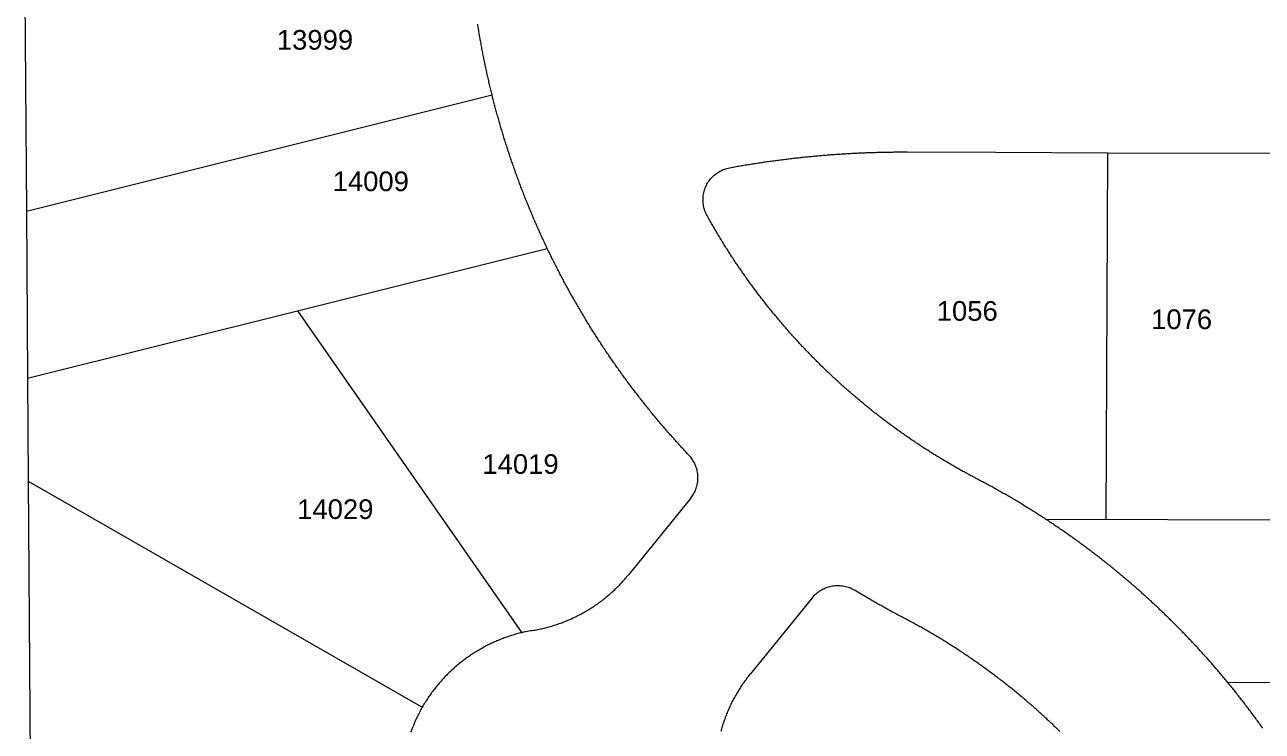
# Model space of a CAD drawing. Header units: feet. Extents: x 865220 to 2866543, y -2240498 to 973965.
# Drawn here: x 2862345.8 to 2862818.3, y 966413 to 966682.6 of the extents above; entities that cross this region are included whole.
import ezdxf
from ezdxf.enums import TextEntityAlignment as Align

# ---------------------------------------------------------------- set-up
doc = ezdxf.new("R2010")
doc.units = ezdxf.units.FT
doc.header["$LTSCALE"] = 0.015
doc.header["$MEASUREMENT"] = 0
doc.layers.add('Dakota County Addresses', color=7, linetype='Continuous')
doc.layers.add('Dakota County Parcels', color=7, linetype='Continuous')
doc.styles.add('Dimensions 100', font='arial.ttf')

# ---------------------------------------------------------------- blocks, each defined once
blk = doc.blocks.new('ACMAP_ANN_TEMPLATE_Dakota County Addresses')
at = {"layer": 'Dakota County Addresses', "style": 'Dimensions 100'}
blk.add_attdef('DakotaCountyAddress', text='', height=50, dxfattribs=at).set_placement((0, 0), align=Align.CENTER)

msp = doc.modelspace()

# ---------------------------------------------------------------- linework, layer by layer
at = {"layer": 'Dakota County Parcels', "lineweight": 5, "ltscale": 100}
for p, q in [((2862345.82, 966702.11), (2862346.44, 966611.47)), ((2862346.44, 966611.47), (2862524.22, 966655.85)), ((2862682.64, 966634.03), (2862716.49, 966633.91)), ((2862716.49, 966633.91), (2862759.26, 966633.74)), ((2862758.73, 966493.76), (2862759.26, 966633.74)), ((2862759.26, 966633.74), (2862821.26, 966633.51)), ((2862346.44, 966611.47), (2862346.88, 966547.69)), ((2862449.94, 966573.41), (2862545.31, 966597.22)), ((2862346.88, 966547.69), (2862449.94, 966573.41)), ((2862449.94, 966573.41), (2862535.57, 966450.6)), ((2862346.88, 966547.69), (2862347.15, 966508.38)), ((2862347.15, 966508.38), (2862497.56, 966422.13)), ((2862347.15, 966508.38), (2862348.2, 966355.88)), ((2862600.04, 966501.86), (2862576.39, 966472.77)), ((2863006.7, 966492.82), (2862735.66, 966493.85)), ((2862646.59, 966464.01), (2862622.94, 966434.92)), ((2863021.67, 966430.77), (2862805.11, 966431.59))]:
    msp.add_line(p, q, dxfattribs=at)
for points in [[(2862524.22, 966655.85), (2862524.1, 966656.33), (2862523.98, 966656.82), (2862523.86, 966657.3), (2862523.75, 966657.79), (2862523.63, 966658.27), (2862523.51, 966658.76), (2862523.4, 966659.25), (2862523.28, 966659.73), (2862523.17, 966660.22), (2862523.05, 966660.71), (2862522.94, 966661.19), (2862522.83, 966661.68), (2862522.72, 966662.17), (2862522.61, 966662.66), (2862522.5, 966663.14), (2862522.39, 966663.63), (2862522.28, 966664.12), (2862522.17, 966664.61), (2862522.06, 966665.1), (2862521.96, 966665.59), (2862521.85, 966666.07), (2862521.75, 966666.56), (2862521.65, 966667.05), (2862521.54, 966667.54), (2862521.44, 966668.03), (2862521.34, 966668.52), (2862521.24, 966669.01), (2862521.14, 966669.5), (2862521.04, 966669.99), (2862520.94, 966670.48), (2862520.85, 966670.97), (2862520.75, 966671.46), (2862520.66, 966671.95), (2862520.56, 966672.44), (2862520.47, 966672.93), (2862520.37, 966673.43), (2862520.28, 966673.92), (2862520.19, 966674.41), (2862520.1, 966674.9), (2862520.01, 966675.39), (2862519.92, 966675.88), (2862519.83, 966676.38), (2862519.74, 966676.87), (2862519.66, 966677.36), (2862519.57, 966677.85), (2862519.49, 966678.35), (2862519.4, 966678.84), (2862519.32, 966679.33), (2862519.24, 966679.82), (2862519.15, 966680.32), (2862519.07, 966680.81), (2862518.99, 966681.3), (2862518.91, 966681.8), (2862518.83, 966682.29), (2862518.76, 966682.79)], [(2862545.31, 966597.22), (2862545.1, 966597.67), (2862544.88, 966598.12), (2862544.67, 966598.58), (2862544.45, 966599.03), (2862544.24, 966599.48), (2862544.03, 966599.93), (2862543.82, 966600.39), (2862543.61, 966600.84), (2862543.4, 966601.29), (2862543.19, 966601.75), (2862542.98, 966602.2), (2862542.78, 966602.66), (2862542.57, 966603.11), (2862542.36, 966603.57), (2862542.16, 966604.02), (2862541.95, 966604.48), (2862541.75, 966604.94), (2862541.55, 966605.39), (2862541.35, 966605.85), (2862541.15, 966606.31), (2862540.94, 966606.77), (2862540.74, 966607.23), (2862540.55, 966607.68), (2862540.35, 966608.14), (2862540.15, 966608.6), (2862539.95, 966609.06), (2862539.76, 966609.52), (2862539.56, 966609.98), (2862539.37, 966610.44), (2862539.17, 966610.9), (2862538.98, 966611.36), (2862538.79, 966611.83), (2862538.6, 966612.29), (2862538.4, 966612.75), (2862538.21, 966613.21), (2862538.02, 966613.67), (2862537.84, 966614.14), (2862537.65, 966614.6), (2862537.46, 966615.06), (2862537.27, 966615.53), (2862537.09, 966615.99), (2862536.9, 966616.46), (2862536.72, 966616.92), (2862536.54, 966617.39), (2862536.35, 966617.85), (2862536.17, 966618.32), (2862535.99, 966618.78), (2862535.81, 966619.25), (2862535.63, 966619.72), (2862535.45, 966620.18), (2862535.27, 966620.65), (2862535.09, 966621.12), (2862534.92, 966621.59), (2862534.74, 966622.05), (2862534.57, 966622.52), (2862534.39, 966622.99), (2862534.22, 966623.46), (2862534.05, 966623.93), (2862533.87, 966624.4), (2862533.7, 966624.87), (2862533.53, 966625.34), (2862533.36, 966625.81), (2862533.19, 966626.28), (2862533.02, 966626.75), (2862532.86, 966627.22), (2862532.69, 966627.69), (2862532.52, 966628.16), (2862532.36, 966628.63), (2862532.19, 966629.11), (2862532.03, 966629.58), (2862531.87, 966630.05), (2862531.7, 966630.52), (2862531.54, 966631), (2862531.38, 966631.47), (2862531.22, 966631.94), (2862531.06, 966632.42), (2862530.9, 966632.89), (2862530.75, 966633.37), (2862530.59, 966633.84), (2862530.43, 966634.32), (2862530.28, 966634.79), (2862530.12, 966635.27), (2862529.97, 966635.74), (2862529.82, 966636.22), (2862529.66, 966636.69), (2862529.51, 966637.17), (2862529.36, 966637.65), (2862529.21, 966638.12), (2862529.06, 966638.6), (2862528.91, 966639.08), (2862528.77, 966639.56), (2862528.62, 966640.03), (2862528.47, 966640.51), (2862528.33, 966640.99), (2862528.18, 966641.47), (2862528.04, 966641.95), (2862527.9, 966642.43), (2862527.75, 966642.91), (2862527.61, 966643.39), (2862527.47, 966643.87), (2862527.33, 966644.35), (2862527.19, 966644.83), (2862527.05, 966645.31), (2862526.92, 966645.79), (2862526.78, 966646.27), (2862526.64, 966646.75), (2862526.51, 966647.23), (2862526.37, 966647.71), (2862526.24, 966648.19), (2862526.11, 966648.67), (2862525.97, 966649.16), (2862525.84, 966649.64), (2862525.71, 966650.12), (2862525.58, 966650.6), (2862525.45, 966651.09), (2862525.32, 966651.57), (2862525.2, 966652.05), (2862525.07, 966652.54), (2862524.94, 966653.02), (2862524.82, 966653.51), (2862524.69, 966653.99), (2862524.57, 966654.47), (2862524.45, 966654.96), (2862524.22, 966655.85)], [(2862614.98, 966628.03), (2862615.47, 966628.12), (2862615.96, 966628.2), (2862616.45, 966628.29), (2862616.95, 966628.38), (2862617.44, 966628.47), (2862617.93, 966628.55), (2862618.42, 966628.64), (2862618.92, 966628.72), (2862619.41, 966628.81), (2862619.9, 966628.89), (2862620.39, 966628.98), (2862620.89, 966629.06), (2862621.38, 966629.14), (2862621.87, 966629.22), (2862622.37, 966629.3), (2862622.86, 966629.38), (2862623.35, 966629.46), (2862623.85, 966629.54), (2862624.34, 966629.61), (2862624.84, 966629.69), (2862625.33, 966629.77), (2862625.82, 966629.84), (2862626.32, 966629.92), (2862626.81, 966629.99), (2862627.31, 966630.07), (2862627.8, 966630.14), (2862628.3, 966630.21), (2862628.79, 966630.28), (2862629.29, 966630.35), (2862629.78, 966630.42), (2862630.28, 966630.49), (2862630.77, 966630.56), (2862631.27, 966630.63), (2862631.76, 966630.7), (2862632.26, 966630.76), (2862632.75, 966630.83), (2862633.25, 966630.9), (2862633.75, 966630.96), (2862634.24, 966631.03), (2862634.74, 966631.09), (2862635.23, 966631.15), (2862635.73, 966631.21), (2862636.22, 966631.28), (2862636.72, 966631.34), (2862637.22, 966631.4), (2862637.71, 966631.46), (2862638.21, 966631.51), (2862638.71, 966631.57), (2862639.2, 966631.63), (2862639.7, 966631.69), (2862640.2, 966631.74), (2862640.69, 966631.8), (2862641.19, 966631.85), (2862641.69, 966631.91), (2862642.19, 966631.96), (2862642.68, 966632.01), (2862643.18, 966632.07), (2862643.68, 966632.12), (2862644.17, 966632.17), (2862644.67, 966632.22), (2862645.17, 966632.27), (2862645.67, 966632.32), (2862646.16, 966632.36), (2862646.66, 966632.41), (2862647.16, 966632.46), (2862647.66, 966632.5), (2862648.16, 966632.55), (2862648.65, 966632.59), (2862649.15, 966632.64), (2862649.65, 966632.68), (2862650.15, 966632.72), (2862650.65, 966632.76), (2862651.14, 966632.81), (2862651.64, 966632.85), (2862652.14, 966632.89), (2862652.64, 966632.93), (2862653.14, 966632.96), (2862653.64, 966633), (2862654.13, 966633.04), (2862654.63, 966633.08), (2862655.13, 966633.11), (2862655.63, 966633.15), (2862656.13, 966633.18), (2862656.63, 966633.21), (2862657.13, 966633.25), (2862657.63, 966633.28), (2862658.12, 966633.31), (2862658.62, 966633.34), (2862659.12, 966633.37), (2862659.62, 966633.4), (2862660.12, 966633.43), (2862660.62, 966633.46), (2862661.12, 966633.49), (2862661.62, 966633.51), (2862662.12, 966633.54), (2862662.62, 966633.57), (2862663.12, 966633.59), (2862663.62, 966633.62), (2862664.12, 966633.64), (2862664.61, 966633.66), (2862665.11, 966633.68), (2862665.61, 966633.71), (2862666.11, 966633.73), (2862666.61, 966633.75), (2862667.11, 966633.77), (2862667.61, 966633.79), (2862668.11, 966633.8), (2862668.61, 966633.82), (2862669.11, 966633.84), (2862669.61, 966633.85), (2862670.11, 966633.87), (2862670.61, 966633.88), (2862671.11, 966633.9), (2862671.61, 966633.91), (2862672.11, 966633.92), (2862672.61, 966633.94), (2862673.11, 966633.95), (2862673.61, 966633.96), (2862674.11, 966633.97), (2862674.61, 966633.98), (2862675.11, 966633.99), (2862675.61, 966633.99), (2862676.11, 966634), (2862676.61, 966634.01), (2862677.11, 966634.01), (2862677.61, 966634.02), (2862678.11, 966634.02), (2862678.61, 966634.03), (2862679.11, 966634.03), (2862679.61, 966634.03), (2862680.11, 966634.04), (2862680.61, 966634.04), (2862681.11, 966634.04), (2862681.61, 966634.04), (2862682.11, 966634.04), (2862682.64, 966634.03)], [(2862606.33, 966609.73), (2862606.09, 966610.18), (2862605.88, 966610.63), (2862605.68, 966611.09), (2862605.5, 966611.55), (2862605.34, 966612.03), (2862605.2, 966612.51), (2862605.08, 966612.99), (2862604.98, 966613.48), (2862604.9, 966613.97), (2862604.84, 966614.47), (2862604.79, 966614.97), (2862604.77, 966615.47), (2862604.77, 966615.97), (2862604.79, 966616.47), (2862604.82, 966616.97), (2862604.88, 966617.46), (2862604.96, 966617.96), (2862605.06, 966618.45), (2862605.17, 966618.93), (2862605.31, 966619.41), (2862605.47, 966619.89), (2862605.64, 966620.36), (2862605.83, 966620.82), (2862606.05, 966621.27), (2862606.28, 966621.71), (2862606.52, 966622.15), (2862606.79, 966622.57), (2862607.07, 966622.99), (2862607.37, 966623.39), (2862607.68, 966623.78), (2862608.01, 966624.15), (2862608.35, 966624.52), (2862608.71, 966624.87), (2862609.08, 966625.2), (2862609.47, 966625.52), (2862609.86, 966625.82), (2862610.27, 966626.11), (2862610.69, 966626.38), (2862611.12, 966626.63), (2862611.56, 966626.87), (2862612.01, 966627.09), (2862612.47, 966627.29), (2862612.94, 966627.47), (2862613.41, 966627.63), (2862613.89, 966627.78), (2862614.37, 966627.9), (2862614.98, 966628.03)], [(2862709.28, 966509.32), (2862708.84, 966509.55), (2862708.39, 966509.79), (2862707.95, 966510.02), (2862707.51, 966510.26), (2862707.07, 966510.49), (2862706.63, 966510.73), (2862706.19, 966510.96), (2862705.75, 966511.2), (2862705.31, 966511.44), (2862704.87, 966511.68), (2862704.43, 966511.92), (2862703.99, 966512.16), (2862703.56, 966512.41), (2862703.12, 966512.65), (2862702.68, 966512.89), (2862702.25, 966513.14), (2862701.81, 966513.38), (2862701.38, 966513.63), (2862700.94, 966513.88), (2862700.51, 966514.13), (2862700.08, 966514.38), (2862699.64, 966514.63), (2862699.21, 966514.88), (2862698.78, 966515.13), (2862698.35, 966515.38), (2862697.92, 966515.64), (2862697.49, 966515.89), (2862697.06, 966516.15), (2862696.63, 966516.4), (2862696.2, 966516.66), (2862695.77, 966516.92), (2862695.34, 966517.18), (2862694.92, 966517.43), (2862694.49, 966517.7), (2862694.06, 966517.96), (2862693.64, 966518.22), (2862693.21, 966518.48), (2862692.79, 966518.75), (2862692.36, 966519.01), (2862691.94, 966519.28), (2862691.52, 966519.54), (2862691.09, 966519.81), (2862690.67, 966520.08), (2862690.25, 966520.35), (2862689.83, 966520.62), (2862689.41, 966520.89), (2862688.99, 966521.16), (2862688.57, 966521.43), (2862688.15, 966521.7), (2862687.73, 966521.98), (2862687.32, 966522.25), (2862686.9, 966522.53), (2862686.48, 966522.81), (2862686.07, 966523.08), (2862685.65, 966523.36), (2862685.24, 966523.64), (2862684.82, 966523.92), (2862684.41, 966524.2), (2862684, 966524.48), (2862683.58, 966524.77), (2862683.17, 966525.05), (2862682.76, 966525.33), (2862682.35, 966525.62), (2862681.94, 966525.9), (2862681.53, 966526.19), (2862681.12, 966526.48), (2862680.71, 966526.76), (2862680.3, 966527.05), (2862679.9, 966527.34), (2862679.49, 966527.63), (2862679.08, 966527.93), (2862678.68, 966528.22), (2862678.27, 966528.51), (2862677.87, 966528.8), (2862677.46, 966529.1), (2862677.06, 966529.39), (2862676.66, 966529.69), (2862676.25, 966529.99), (2862675.85, 966530.29), (2862675.45, 966530.58), (2862675.05, 966530.88), (2862674.65, 966531.18), (2862674.25, 966531.48), (2862673.85, 966531.79), (2862673.46, 966532.09), (2862673.06, 966532.39), (2862672.66, 966532.7), (2862672.27, 966533), (2862671.87, 966533.31), (2862671.48, 966533.61), (2862671.08, 966533.92), (2862670.69, 966534.23), (2862670.29, 966534.54), (2862669.9, 966534.85), (2862669.51, 966535.16), (2862669.12, 966535.47), (2862668.73, 966535.78), (2862668.34, 966536.09), (2862667.95, 966536.41), (2862667.56, 966536.72), (2862667.17, 966537.04), (2862666.78, 966537.35), (2862666.4, 966537.67), (2862666.01, 966537.99), (2862665.63, 966538.31), (2862665.24, 966538.63), (2862664.86, 966538.95), (2862664.47, 966539.27), (2862664.09, 966539.59), (2862663.71, 966539.91), (2862663.33, 966540.23), (2862662.95, 966540.56), (2862662.57, 966540.88), (2862662.19, 966541.21), (2862661.81, 966541.53), (2862661.43, 966541.86), (2862661.05, 966542.19), (2862660.67, 966542.51), (2862660.3, 966542.84), (2862659.92, 966543.17), (2862659.55, 966543.5), (2862659.17, 966543.83), (2862658.8, 966544.17), (2862658.42, 966544.5), (2862658.05, 966544.83), (2862657.68, 966545.17), (2862657.31, 966545.5), (2862656.94, 966545.84), (2862656.57, 966546.17), (2862656.2, 966546.51), (2862655.83, 966546.85), (2862655.46, 966547.19), (2862655.1, 966547.53), (2862654.73, 966547.87), (2862654.36, 966548.21), (2862654, 966548.55), (2862653.63, 966548.89), (2862653.27, 966549.23), (2862652.91, 966549.58), (2862652.54, 966549.92), (2862652.18, 966550.27), (2862651.82, 966550.61), (2862651.46, 966550.96), (2862651.1, 966551.31), (2862650.74, 966551.66), (2862650.39, 966552), (2862650.03, 966552.35), (2862649.67, 966552.7), (2862649.32, 966553.06), (2862648.96, 966553.41), (2862648.61, 966553.76), (2862648.25, 966554.11), (2862647.9, 966554.47), (2862647.55, 966554.82), (2862647.19, 966555.18), (2862646.84, 966555.53), (2862646.49, 966555.89), (2862646.14, 966556.25), (2862645.79, 966556.6), (2862645.44, 966556.96), (2862645.1, 966557.32), (2862644.75, 966557.68), (2862644.4, 966558.04), (2862644.06, 966558.4), (2862643.71, 966558.77), (2862643.37, 966559.13), (2862643.03, 966559.49), (2862642.68, 966559.86), (2862642.34, 966560.22), (2862642, 966560.59), (2862641.66, 966560.95), (2862641.32, 966561.32), (2862640.98, 966561.69), (2862640.65, 966562.06), (2862640.31, 966562.43), (2862639.97, 966562.8), (2862639.64, 966563.17), (2862639.3, 966563.54), (2862638.97, 966563.91), (2862638.63, 966564.28), (2862638.3, 966564.65), (2862637.97, 966565.03), (2862637.64, 966565.4), (2862637.31, 966565.78), (2862636.98, 966566.15), (2862636.65, 966566.53), (2862636.32, 966566.91), (2862635.99, 966567.28), (2862635.66, 966567.66), (2862635.34, 966568.04), (2862635.01, 966568.42), (2862634.69, 966568.8), (2862634.36, 966569.18), (2862634.04, 966569.56), (2862633.72, 966569.94), (2862633.4, 966570.33), (2862633.08, 966570.71), (2862632.76, 966571.09), (2862632.44, 966571.48), (2862632.12, 966571.86), (2862631.8, 966572.25), (2862631.48, 966572.64), (2862631.17, 966573.02), (2862630.85, 966573.41), (2862630.54, 966573.8), (2862630.22, 966574.19), (2862629.91, 966574.58), (2862629.6, 966574.97), (2862629.29, 966575.36), (2862628.98, 966575.75), (2862628.67, 966576.15), (2862628.36, 966576.54), (2862628.05, 966576.93), (2862627.74, 966577.33), (2862627.43, 966577.72), (2862627.13, 966578.12), (2862626.82, 966578.51), (2862626.52, 966578.91), (2862626.21, 966579.31), (2862625.91, 966579.7), (2862625.61, 966580.1), (2862625.31, 966580.5), (2862625.01, 966580.9), (2862624.71, 966581.3), (2862624.41, 966581.7), (2862624.11, 966582.1), (2862623.81, 966582.51), (2862623.52, 966582.91), (2862623.22, 966583.31), (2862622.93, 966583.71), (2862622.63, 966584.12), (2862622.34, 966584.52), (2862622.05, 966584.93), (2862621.76, 966585.34), (2862621.47, 966585.74), (2862621.18, 966586.15), (2862620.89, 966586.56), (2862620.6, 966586.97), (2862620.31, 966587.38), (2862620.02, 966587.78), (2862619.74, 966588.19), (2862619.45, 966588.61), (2862619.17, 966589.02), (2862618.89, 966589.43), (2862618.6, 966589.84), (2862618.32, 966590.25), (2862618.04, 966590.67), (2862617.76, 966591.08), (2862617.48, 966591.5), (2862617.2, 966591.91), (2862616.92, 966592.33), (2862616.65, 966592.74), (2862616.37, 966593.16), (2862616.1, 966593.58), (2862615.82, 966594), (2862615.55, 966594.41), (2862615.28, 966594.83), (2862615.01, 966595.25), (2862614.73, 966595.67), (2862614.46, 966596.09), (2862614.19, 966596.52), (2862613.93, 966596.94), (2862613.66, 966597.36), (2862613.39, 966597.78), (2862613.13, 966598.21), (2862612.86, 966598.63), (2862612.6, 966599.05), (2862612.33, 966599.48), (2862612.07, 966599.91), (2862611.81, 966600.33), (2862611.55, 966600.76), (2862611.29, 966601.18), (2862611.03, 966601.61), (2862610.77, 966602.04), (2862610.51, 966602.47), (2862610.26, 966602.9), (2862610, 966603.33), (2862609.75, 966603.76), (2862609.49, 966604.19), (2862609.24, 966604.62), (2862608.99, 966605.05), (2862608.74, 966605.48), (2862608.49, 966605.92), (2862608.24, 966606.35), (2862607.99, 966606.78), (2862607.74, 966607.22), (2862607.49, 966607.65), (2862607.25, 966608.09), (2862607, 966608.52), (2862606.76, 966608.96), (2862606.33, 966609.73)], [(2862599.44, 966518.27), (2862599.1, 966518.63), (2862598.76, 966519), (2862598.42, 966519.36), (2862598.07, 966519.73), (2862597.73, 966520.09), (2862597.39, 966520.46), (2862597.06, 966520.83), (2862596.72, 966521.19), (2862596.38, 966521.56), (2862596.04, 966521.93), (2862595.7, 966522.3), (2862595.37, 966522.67), (2862595.03, 966523.04), (2862594.7, 966523.41), (2862594.36, 966523.79), (2862594.03, 966524.16), (2862593.7, 966524.53), (2862593.36, 966524.9), (2862593.03, 966525.28), (2862592.7, 966525.65), (2862592.37, 966526.03), (2862592.04, 966526.4), (2862591.71, 966526.78), (2862591.38, 966527.15), (2862591.05, 966527.53), (2862590.73, 966527.91), (2862590.4, 966528.29), (2862590.07, 966528.67), (2862589.75, 966529.04), (2862589.42, 966529.42), (2862589.1, 966529.8), (2862588.77, 966530.19), (2862588.45, 966530.57), (2862588.13, 966530.95), (2862587.8, 966531.33), (2862587.48, 966531.71), (2862587.16, 966532.1), (2862586.84, 966532.48), (2862586.52, 966532.86), (2862586.2, 966533.25), (2862585.88, 966533.63), (2862585.56, 966534.02), (2862585.25, 966534.41), (2862584.93, 966534.79), (2862584.61, 966535.18), (2862584.3, 966535.57), (2862583.98, 966535.96), (2862583.67, 966536.35), (2862583.36, 966536.74), (2862583.04, 966537.13), (2862582.73, 966537.52), (2862582.42, 966537.91), (2862582.11, 966538.3), (2862581.8, 966538.69), (2862581.49, 966539.08), (2862581.18, 966539.48), (2862580.87, 966539.87), (2862580.56, 966540.26), (2862580.26, 966540.66), (2862579.95, 966541.05), (2862579.64, 966541.45), (2862579.34, 966541.84), (2862579.03, 966542.24), (2862578.73, 966542.64), (2862578.43, 966543.03), (2862578.12, 966543.43), (2862577.82, 966543.83), (2862577.52, 966544.23), (2862577.22, 966544.63), (2862576.92, 966545.03), (2862576.62, 966545.43), (2862576.32, 966545.83), (2862576.02, 966546.23), (2862575.73, 966546.63), (2862575.43, 966547.04), (2862575.13, 966547.44), (2862574.84, 966547.84), (2862574.54, 966548.25), (2862574.25, 966548.65), (2862573.95, 966549.05), (2862573.66, 966549.46), (2862573.37, 966549.86), (2862573.08, 966550.27), (2862572.79, 966550.68), (2862572.5, 966551.08), (2862572.21, 966551.49), (2862571.92, 966551.9), (2862571.63, 966552.31), (2862571.34, 966552.72), (2862571.05, 966553.13), (2862570.77, 966553.54), (2862570.48, 966553.95), (2862570.2, 966554.36), (2862569.91, 966554.77), (2862569.63, 966555.18), (2862569.34, 966555.59), (2862569.06, 966556), (2862568.78, 966556.42), (2862568.5, 966556.83), (2862568.22, 966557.24), (2862567.94, 966557.66), (2862567.66, 966558.07), (2862567.38, 966558.49), (2862567.1, 966558.9), (2862566.83, 966559.32), (2862566.55, 966559.74), (2862566.27, 966560.15), (2862566, 966560.57), (2862565.73, 966560.99), (2862565.45, 966561.41), (2862565.18, 966561.83), (2862564.91, 966562.25), (2862564.63, 966562.67), (2862564.36, 966563.09), (2862564.09, 966563.51), (2862563.82, 966563.93), (2862563.55, 966564.35), (2862563.29, 966564.77), (2862563.02, 966565.19), (2862562.75, 966565.62), (2862562.49, 966566.04), (2862562.22, 966566.46), (2862561.95, 966566.89), (2862561.69, 966567.31), (2862561.43, 966567.74), (2862561.16, 966568.16), (2862560.9, 966568.59), (2862560.64, 966569.01), (2862560.38, 966569.44), (2862560.12, 966569.87), (2862559.86, 966570.29), (2862559.6, 966570.72), (2862559.34, 966571.15), (2862559.09, 966571.58), (2862558.83, 966572.01), (2862558.57, 966572.44), (2862558.32, 966572.87), (2862558.06, 966573.3), (2862557.81, 966573.73), (2862557.56, 966574.16), (2862557.3, 966574.59), (2862557.05, 966575.02), (2862556.8, 966575.45), (2862556.55, 966575.89), (2862556.3, 966576.32), (2862556.05, 966576.75), (2862555.8, 966577.19), (2862555.56, 966577.62), (2862555.31, 966578.06), (2862555.06, 966578.49), (2862554.82, 966578.93), (2862554.57, 966579.36), (2862554.33, 966579.8), (2862554.09, 966580.24), (2862553.84, 966580.67), (2862553.6, 966581.11), (2862553.36, 966581.55), (2862553.12, 966581.99), (2862552.88, 966582.43), (2862552.64, 966582.86), (2862552.4, 966583.3), (2862552.16, 966583.74), (2862551.93, 966584.18), (2862551.69, 966584.62), (2862551.45, 966585.07), (2862551.22, 966585.51), (2862550.99, 966585.95), (2862550.75, 966586.39), (2862550.52, 966586.83), (2862550.29, 966587.28), (2862550.06, 966587.72), (2862549.83, 966588.16), (2862549.6, 966588.61), (2862549.37, 966589.05), (2862549.14, 966589.5), (2862548.91, 966589.94), (2862548.68, 966590.39), (2862548.46, 966590.83), (2862548.23, 966591.28), (2862548.01, 966591.72), (2862547.78, 966592.17), (2862547.56, 966592.62), (2862547.34, 966593.07), (2862547.11, 966593.51), (2862546.89, 966593.96), (2862546.67, 966594.41), (2862546.45, 966594.86), (2862546.23, 966595.31), (2862546.01, 966595.76), (2862545.8, 966596.21), (2862545.58, 966596.66), (2862545.31, 966597.22)], [(2862600.04, 966501.86), (2862600.35, 966502.25), (2862600.64, 966502.66), (2862600.91, 966503.07), (2862601.17, 966503.5), (2862601.41, 966503.94), (2862601.64, 966504.39), (2862601.84, 966504.84), (2862602.03, 966505.31), (2862602.2, 966505.78), (2862602.34, 966506.26), (2862602.47, 966506.74), (2862602.58, 966507.23), (2862602.67, 966507.72), (2862602.74, 966508.21), (2862602.79, 966508.71), (2862602.82, 966509.21), (2862602.84, 966509.71), (2862602.83, 966510.21), (2862602.8, 966510.71), (2862602.75, 966511.21), (2862602.68, 966511.7), (2862602.59, 966512.19), (2862602.48, 966512.68), (2862602.35, 966513.16), (2862602.2, 966513.64), (2862602.04, 966514.11), (2862601.85, 966514.58), (2862601.65, 966515.03), (2862601.42, 966515.48), (2862601.18, 966515.92), (2862600.93, 966516.35), (2862600.65, 966516.77), (2862600.36, 966517.17), (2862600.05, 966517.57), (2862599.44, 966518.27)], [(2862735.66, 966493.85), (2862735.24, 966494.12), (2862734.82, 966494.39), (2862734.4, 966494.67), (2862733.98, 966494.94), (2862733.56, 966495.21), (2862733.14, 966495.48), (2862732.72, 966495.75), (2862732.3, 966496.02), (2862731.88, 966496.29), (2862731.45, 966496.55), (2862731.03, 966496.82), (2862730.61, 966497.09), (2862730.18, 966497.35), (2862729.76, 966497.62), (2862729.34, 966497.88), (2862728.91, 966498.14), (2862728.49, 966498.41), (2862728.06, 966498.67), (2862727.63, 966498.93), (2862727.21, 966499.19), (2862726.78, 966499.45), (2862726.35, 966499.71), (2862725.92, 966499.97), (2862725.5, 966500.23), (2862725.07, 966500.48), (2862724.64, 966500.74), (2862724.21, 966501), (2862723.78, 966501.25), (2862723.35, 966501.51), (2862722.92, 966501.76), (2862722.49, 966502.01), (2862722.06, 966502.26), (2862721.62, 966502.52), (2862721.19, 966502.77), (2862720.76, 966503.02), (2862720.32, 966503.27), (2862719.89, 966503.52), (2862719.46, 966503.76), (2862719.02, 966504.01), (2862718.59, 966504.26), (2862718.15, 966504.5), (2862717.72, 966504.75), (2862717.28, 966504.99), (2862716.84, 966505.24), (2862716.41, 966505.48), (2862715.97, 966505.72), (2862715.53, 966505.97), (2862715.1, 966506.21), (2862714.66, 966506.45), (2862714.22, 966506.69), (2862713.78, 966506.93), (2862713.34, 966507.16), (2862712.9, 966507.4), (2862712.46, 966507.64), (2862712.02, 966507.87), (2862711.58, 966508.11), (2862711.14, 966508.34), (2862710.69, 966508.58), (2862710.25, 966508.81), (2862709.81, 966509.04), (2862709.28, 966509.32)], [(2862805.11, 966431.59), (2862804.79, 966431.98), (2862804.47, 966432.36), (2862804.15, 966432.75), (2862803.83, 966433.13), (2862803.51, 966433.51), (2862803.19, 966433.9), (2862802.87, 966434.28), (2862802.54, 966434.66), (2862802.22, 966435.04), (2862801.9, 966435.42), (2862801.57, 966435.8), (2862801.25, 966436.18), (2862800.92, 966436.56), (2862800.6, 966436.94), (2862800.27, 966437.32), (2862799.94, 966437.7), (2862799.61, 966438.08), (2862799.28, 966438.45), (2862798.96, 966438.83), (2862798.63, 966439.21), (2862798.3, 966439.58), (2862797.96, 966439.95), (2862797.63, 966440.33), (2862797.3, 966440.7), (2862796.97, 966441.08), (2862796.63, 966441.45), (2862796.3, 966441.82), (2862795.97, 966442.19), (2862795.63, 966442.56), (2862795.29, 966442.93), (2862794.96, 966443.3), (2862794.62, 966443.67), (2862794.28, 966444.04), (2862793.95, 966444.41), (2862793.61, 966444.78), (2862793.27, 966445.14), (2862792.93, 966445.51), (2862792.59, 966445.88), (2862792.25, 966446.24), (2862791.9, 966446.61), (2862791.56, 966446.97), (2862791.22, 966447.34), (2862790.88, 966447.7), (2862790.53, 966448.06), (2862790.19, 966448.42), (2862789.84, 966448.78), (2862789.5, 966449.15), (2862789.15, 966449.51), (2862788.8, 966449.87), (2862788.45, 966450.23), (2862788.11, 966450.58), (2862787.76, 966450.94), (2862787.41, 966451.3), (2862787.06, 966451.66), (2862786.71, 966452.01), (2862786.36, 966452.37), (2862786.01, 966452.73), (2862785.65, 966453.08), (2862785.3, 966453.43), (2862784.95, 966453.79), (2862784.59, 966454.14), (2862784.24, 966454.49), (2862783.88, 966454.85), (2862783.53, 966455.2), (2862783.17, 966455.55), (2862782.82, 966455.9), (2862782.46, 966456.25), (2862782.1, 966456.6), (2862781.74, 966456.95), (2862781.38, 966457.29), (2862781.02, 966457.64), (2862780.66, 966457.99), (2862780.3, 966458.33), (2862779.94, 966458.68), (2862779.58, 966459.02), (2862779.22, 966459.37), (2862778.85, 966459.71), (2862778.49, 966460.06), (2862778.13, 966460.4), (2862777.76, 966460.74), (2862777.4, 966461.08), (2862777.03, 966461.42), (2862776.67, 966461.76), (2862776.3, 966462.1), (2862775.93, 966462.44), (2862775.56, 966462.78), (2862775.19, 966463.12), (2862774.83, 966463.46), (2862774.46, 966463.79), (2862774.09, 966464.13), (2862773.72, 966464.47), (2862773.34, 966464.8), (2862772.97, 966465.13), (2862772.6, 966465.47), (2862772.23, 966465.8), (2862771.85, 966466.13), (2862771.48, 966466.47), (2862771.11, 966466.8), (2862770.73, 966467.13), (2862770.36, 966467.46), (2862769.98, 966467.79), (2862769.6, 966468.12), (2862769.23, 966468.45), (2862768.85, 966468.77), (2862768.47, 966469.1), (2862768.09, 966469.43), (2862767.71, 966469.75), (2862767.33, 966470.08), (2862766.95, 966470.4), (2862766.57, 966470.73), (2862766.19, 966471.05), (2862765.81, 966471.37), (2862765.43, 966471.7), (2862765.05, 966472.02), (2862764.66, 966472.34), (2862764.28, 966472.66), (2862763.89, 966472.98), (2862763.51, 966473.3), (2862763.12, 966473.62), (2862762.74, 966473.93), (2862762.35, 966474.25), (2862761.96, 966474.57), (2862761.58, 966474.88), (2862761.19, 966475.2), (2862760.8, 966475.51), (2862760.41, 966475.83), (2862760.02, 966476.14), (2862759.63, 966476.45), (2862759.24, 966476.77), (2862758.85, 966477.08), (2862758.46, 966477.39), (2862758.07, 966477.7), (2862757.68, 966478.01), (2862757.28, 966478.32), (2862756.89, 966478.63), (2862756.5, 966478.94), (2862756.1, 966479.24), (2862755.71, 966479.55), (2862755.31, 966479.86), (2862754.91, 966480.16), (2862754.52, 966480.47), (2862754.12, 966480.77), (2862753.72, 966481.07), (2862753.33, 966481.38), (2862752.93, 966481.68), (2862752.53, 966481.98), (2862752.13, 966482.28), (2862751.73, 966482.58), (2862751.33, 966482.88), (2862750.93, 966483.18), (2862750.53, 966483.48), (2862750.13, 966483.77), (2862749.72, 966484.07), (2862749.32, 966484.37), (2862748.92, 966484.66), (2862748.51, 966484.96), (2862748.11, 966485.25), (2862747.71, 966485.55), (2862747.3, 966485.84), (2862746.89, 966486.13), (2862746.49, 966486.42), (2862746.08, 966486.71), (2862745.68, 966487), (2862745.27, 966487.29), (2862744.86, 966487.58), (2862744.45, 966487.87), (2862744.04, 966488.16), (2862743.63, 966488.45), (2862743.22, 966488.73), (2862742.81, 966489.02), (2862742.4, 966489.3), (2862741.99, 966489.59), (2862741.58, 966489.87), (2862741.17, 966490.16), (2862740.76, 966490.44), (2862740.34, 966490.72), (2862739.93, 966491), (2862739.52, 966491.28), (2862739.1, 966491.56), (2862738.69, 966491.84), (2862738.27, 966492.12), (2862737.86, 966492.4), (2862737.44, 966492.67), (2862737.02, 966492.95), (2862736.61, 966493.23), (2862736.19, 966493.5), (2862735.66, 966493.85)], [(2862539.72, 966451.45), (2862540.21, 966451.53), (2862540.7, 966451.62), (2862541.19, 966451.71), (2862541.68, 966451.81), (2862542.17, 966451.91), (2862542.66, 966452.01), (2862543.15, 966452.12), (2862543.64, 966452.24), (2862544.12, 966452.35), (2862544.61, 966452.47), (2862545.09, 966452.6), (2862545.58, 966452.73), (2862546.06, 966452.86), (2862546.54, 966453), (2862547.02, 966453.14), (2862547.5, 966453.28), (2862547.97, 966453.43), (2862548.45, 966453.59), (2862548.92, 966453.74), (2862549.4, 966453.91), (2862549.87, 966454.07), (2862550.34, 966454.24), (2862550.81, 966454.41), (2862551.28, 966454.59), (2862551.74, 966454.77), (2862552.21, 966454.95), (2862552.67, 966455.14), (2862553.13, 966455.33), (2862553.59, 966455.53), (2862554.05, 966455.73), (2862554.51, 966455.93), (2862554.96, 966456.14), (2862555.42, 966456.35), (2862555.87, 966456.57), (2862556.32, 966456.79), (2862556.76, 966457.01), (2862557.21, 966457.23), (2862557.65, 966457.46), (2862558.1, 966457.7), (2862558.54, 966457.94), (2862558.97, 966458.18), (2862559.41, 966458.42), (2862559.84, 966458.67), (2862560.28, 966458.92), (2862560.71, 966459.18), (2862561.13, 966459.44), (2862561.56, 966459.7), (2862561.98, 966459.96), (2862562.4, 966460.23), (2862562.82, 966460.51), (2862563.24, 966460.78), (2862563.65, 966461.06), (2862564.06, 966461.35), (2862564.47, 966461.63), (2862564.88, 966461.92), (2862565.29, 966462.22), (2862565.69, 966462.51), (2862566.09, 966462.81), (2862566.48, 966463.12), (2862566.88, 966463.43), (2862567.27, 966463.74), (2862567.66, 966464.05), (2862568.05, 966464.37), (2862568.43, 966464.69), (2862568.81, 966465.01), (2862569.19, 966465.34), (2862569.57, 966465.66), (2862569.94, 966466), (2862570.31, 966466.33), (2862570.68, 966466.67), (2862571.04, 966467.01), (2862571.41, 966467.36), (2862571.77, 966467.71), (2862572.12, 966468.06), (2862572.47, 966468.41), (2862572.82, 966468.77), (2862573.17, 966469.13), (2862573.52, 966469.49), (2862573.86, 966469.86), (2862574.2, 966470.22), (2862574.53, 966470.59), (2862574.86, 966470.97), (2862575.19, 966471.34), (2862575.52, 966471.72), (2862575.84, 966472.11), (2862576.39, 966472.77)], [(2862646.59, 966464.01), (2862646.91, 966464.39), (2862647.25, 966464.76), (2862647.6, 966465.11), (2862647.97, 966465.45), (2862648.35, 966465.78), (2862648.74, 966466.09), (2862649.14, 966466.38), (2862649.56, 966466.66), (2862649.99, 966466.92), (2862650.42, 966467.16), (2862650.87, 966467.38), (2862651.32, 966467.59), (2862651.79, 966467.78), (2862652.26, 966467.95), (2862652.73, 966468.1), (2862653.22, 966468.23), (2862653.7, 966468.34), (2862654.2, 966468.44), (2862654.69, 966468.51), (2862655.19, 966468.56), (2862655.69, 966468.6), (2862656.19, 966468.61), (2862656.69, 966468.6), (2862657.18, 966468.57), (2862657.68, 966468.53), (2862658.18, 966468.46), (2862658.67, 966468.37), (2862659.16, 966468.27), (2862659.64, 966468.14), (2862660.12, 966467.99), (2862660.59, 966467.83), (2862661.06, 966467.65), (2862661.51, 966467.44), (2862661.96, 966467.22), (2862662.77, 966466.77)], [(2862681.51, 966456.14), (2862681.07, 966456.37), (2862680.63, 966456.6), (2862680.19, 966456.84), (2862679.74, 966457.07), (2862679.3, 966457.31), (2862678.86, 966457.54), (2862678.42, 966457.78), (2862677.98, 966458.01), (2862677.54, 966458.25), (2862677.1, 966458.49), (2862676.66, 966458.73), (2862676.22, 966458.97), (2862675.78, 966459.21), (2862675.35, 966459.45), (2862674.91, 966459.69), (2862674.47, 966459.93), (2862674.03, 966460.18), (2862673.6, 966460.42), (2862673.16, 966460.66), (2862672.73, 966460.91), (2862672.29, 966461.16), (2862671.86, 966461.4), (2862671.42, 966461.65), (2862670.99, 966461.9), (2862670.55, 966462.15), (2862670.12, 966462.4), (2862669.69, 966462.65), (2862669.26, 966462.9), (2862668.82, 966463.15), (2862668.39, 966463.4), (2862667.96, 966463.65), (2862667.53, 966463.91), (2862667.1, 966464.16), (2862666.67, 966464.42), (2862666.24, 966464.67), (2862665.81, 966464.93), (2862665.38, 966465.19), (2862664.95, 966465.44), (2862664.52, 966465.7), (2862664.1, 966465.96), (2862663.67, 966466.22), (2862663.24, 966466.48), (2862662.77, 966466.77)], [(2862741.02, 966412.85), (2862740.67, 966413.2), (2862740.31, 966413.55), (2862739.95, 966413.9), (2862739.59, 966414.25), (2862739.23, 966414.6), (2862738.87, 966414.94), (2862738.51, 966415.29), (2862738.15, 966415.63), (2862737.79, 966415.98), (2862737.42, 966416.32), (2862737.06, 966416.66), (2862736.7, 966417.01), (2862736.33, 966417.35), (2862735.96, 966417.69), (2862735.6, 966418.03), (2862735.23, 966418.37), (2862734.86, 966418.71), (2862734.49, 966419.04), (2862734.12, 966419.38), (2862733.75, 966419.72), (2862733.38, 966420.05), (2862733.01, 966420.39), (2862732.64, 966420.72), (2862732.27, 966421.05), (2862731.89, 966421.39), (2862731.52, 966421.72), (2862731.15, 966422.05), (2862730.77, 966422.38), (2862730.39, 966422.71), (2862730.02, 966423.04), (2862729.64, 966423.37), (2862729.26, 966423.69), (2862728.88, 966424.02), (2862728.5, 966424.35), (2862728.12, 966424.67), (2862727.74, 966424.99), (2862727.36, 966425.32), (2862726.98, 966425.64), (2862726.6, 966425.96), (2862726.22, 966426.28), (2862725.83, 966426.6), (2862725.45, 966426.92), (2862725.06, 966427.24), (2862724.68, 966427.56), (2862724.29, 966427.88), (2862723.9, 966428.19), (2862723.52, 966428.51), (2862723.13, 966428.83), (2862722.74, 966429.14), (2862722.35, 966429.45), (2862721.96, 966429.77), (2862721.57, 966430.08), (2862721.18, 966430.39), (2862720.78, 966430.7), (2862720.39, 966431.01), (2862720, 966431.32), (2862719.6, 966431.62), (2862719.21, 966431.93), (2862718.82, 966432.24), (2862718.42, 966432.54), (2862718.02, 966432.85), (2862717.63, 966433.15), (2862717.23, 966433.46), (2862716.83, 966433.76), (2862716.43, 966434.06), (2862716.03, 966434.36), (2862715.63, 966434.66), (2862715.23, 966434.96), (2862714.83, 966435.26), (2862714.43, 966435.56), (2862714.03, 966435.85), (2862713.62, 966436.15), (2862713.22, 966436.44), (2862712.82, 966436.74), (2862712.41, 966437.03), (2862712.01, 966437.32), (2862711.6, 966437.62), (2862711.19, 966437.91), (2862710.79, 966438.2), (2862710.38, 966438.49), (2862709.97, 966438.78), (2862709.56, 966439.06), (2862709.15, 966439.35), (2862708.74, 966439.64), (2862708.33, 966439.92), (2862707.92, 966440.21), (2862707.51, 966440.49), (2862707.1, 966440.77), (2862706.69, 966441.06), (2862706.27, 966441.34), (2862705.86, 966441.62), (2862705.44, 966441.9), (2862705.03, 966442.18), (2862704.61, 966442.45), (2862704.2, 966442.73), (2862703.78, 966443.01), (2862703.36, 966443.28), (2862702.95, 966443.56), (2862702.53, 966443.83), (2862702.11, 966444.1), (2862701.69, 966444.38), (2862701.27, 966444.65), (2862700.85, 966444.92), (2862700.43, 966445.19), (2862700.01, 966445.46), (2862699.58, 966445.73), (2862699.16, 966445.99), (2862698.74, 966446.26), (2862698.31, 966446.52), (2862697.89, 966446.79), (2862697.47, 966447.05), (2862697.04, 966447.31), (2862696.61, 966447.58), (2862696.19, 966447.84), (2862695.76, 966448.1), (2862695.33, 966448.36), (2862694.91, 966448.62), (2862694.48, 966448.87), (2862694.05, 966449.13), (2862693.62, 966449.39), (2862693.19, 966449.64), (2862692.76, 966449.9), (2862692.33, 966450.15), (2862691.9, 966450.4), (2862691.46, 966450.65), (2862691.03, 966450.9), (2862690.6, 966451.15), (2862690.17, 966451.4), (2862689.73, 966451.65), (2862689.3, 966451.9), (2862688.86, 966452.15), (2862688.43, 966452.39), (2862687.99, 966452.64), (2862687.55, 966452.88), (2862687.12, 966453.12), (2862686.68, 966453.37), (2862686.24, 966453.61), (2862685.8, 966453.85), (2862685.37, 966454.09), (2862684.93, 966454.33), (2862684.49, 966454.56), (2862684.05, 966454.8), (2862683.61, 966455.04), (2862683.16, 966455.27), (2862682.72, 966455.51), (2862682.28, 966455.74), (2862681.51, 966456.14)], [(2862535.57, 966450.6), (2862535.08, 966450.48), (2862534.6, 966450.36), (2862534.12, 966450.23), (2862533.63, 966450.1), (2862533.15, 966449.97), (2862532.67, 966449.83), (2862532.19, 966449.69), (2862531.71, 966449.54), (2862531.24, 966449.39), (2862530.76, 966449.23), (2862530.29, 966449.07), (2862529.82, 966448.91), (2862529.34, 966448.74), (2862528.87, 966448.57), (2862528.41, 966448.4), (2862527.94, 966448.22), (2862527.47, 966448.04), (2862527.01, 966447.85), (2862526.55, 966447.66), (2862526.09, 966447.47), (2862525.63, 966447.27), (2862525.17, 966447.07), (2862524.71, 966446.86), (2862524.26, 966446.65), (2862523.81, 966446.44), (2862523.36, 966446.22), (2862522.91, 966446), (2862522.46, 966445.78), (2862522.02, 966445.55), (2862521.57, 966445.32), (2862521.13, 966445.08), (2862520.69, 966444.85), (2862520.26, 966444.6), (2862519.82, 966444.36), (2862519.39, 966444.11), (2862518.96, 966443.85), (2862518.53, 966443.6), (2862518.1, 966443.34), (2862517.68, 966443.07), (2862517.26, 966442.8), (2862516.84, 966442.53), (2862516.42, 966442.26), (2862516, 966441.98), (2862515.59, 966441.7), (2862515.18, 966441.41), (2862514.77, 966441.12), (2862514.36, 966440.83), (2862513.96, 966440.54), (2862513.56, 966440.24), (2862513.16, 966439.94), (2862512.77, 966439.63), (2862512.37, 966439.32), (2862511.98, 966439.01), (2862511.59, 966438.7), (2862511.21, 966438.38), (2862510.82, 966438.06), (2862510.44, 966437.73), (2862510.07, 966437.4), (2862509.69, 966437.07), (2862509.32, 966436.74), (2862508.95, 966436.4), (2862508.58, 966436.06), (2862508.22, 966435.72), (2862507.86, 966435.37), (2862507.5, 966435.02), (2862507.15, 966434.67), (2862506.8, 966434.32), (2862506.45, 966433.96), (2862506.1, 966433.6), (2862505.76, 966433.23), (2862505.42, 966432.87), (2862505.08, 966432.5), (2862504.75, 966432.12), (2862504.42, 966431.75), (2862504.09, 966431.37), (2862503.77, 966430.99), (2862503.45, 966430.61), (2862503.13, 966430.22), (2862502.81, 966429.83), (2862502.5, 966429.44), (2862502.19, 966429.05), (2862501.89, 966428.65), (2862501.59, 966428.25), (2862501.29, 966427.85), (2862500.99, 966427.45), (2862500.7, 966427.04), (2862500.41, 966426.63), (2862500.13, 966426.22), (2862499.85, 966425.81), (2862499.57, 966425.39), (2862499.3, 966424.98), (2862499.03, 966424.55), (2862498.76, 966424.13), (2862498.49, 966423.71), (2862498.23, 966423.28), (2862497.98, 966422.85), (2862497.56, 966422.13)], [(2862539.72, 966451.45), (2862539.23, 966451.36), (2862538.73, 966451.27), (2862538.24, 966451.18), (2862537.75, 966451.08), (2862537.26, 966450.98), (2862536.77, 966450.88), (2862536.28, 966450.77), (2862535.57, 966450.6)], [(2862611.64, 966412.98), (2862611.77, 966413.46), (2862611.91, 966413.94), (2862612.05, 966414.42), (2862612.2, 966414.9), (2862612.35, 966415.37), (2862612.5, 966415.85), (2862612.66, 966416.32), (2862612.82, 966416.8), (2862612.99, 966417.27), (2862613.16, 966417.74), (2862613.34, 966418.21), (2862613.51, 966418.67), (2862613.7, 966419.14), (2862613.88, 966419.6), (2862614.07, 966420.06), (2862614.26, 966420.53), (2862614.46, 966420.99), (2862614.66, 966421.44), (2862614.87, 966421.9), (2862615.08, 966422.35), (2862615.29, 966422.81), (2862615.51, 966423.26), (2862615.73, 966423.71), (2862615.95, 966424.15), (2862616.18, 966424.6), (2862616.41, 966425.04), (2862616.64, 966425.48), (2862616.88, 966425.92), (2862617.12, 966426.36), (2862617.37, 966426.79), (2862617.62, 966427.23), (2862617.87, 966427.66), (2862618.13, 966428.09), (2862618.39, 966428.51), (2862618.65, 966428.94), (2862618.92, 966429.36), (2862619.19, 966429.78), (2862619.47, 966430.2), (2862619.74, 966430.62), (2862620.02, 966431.03), (2862620.31, 966431.44), (2862620.6, 966431.85), (2862620.89, 966432.25), (2862621.18, 966432.66), (2862621.48, 966433.06), (2862621.78, 966433.46), (2862622.09, 966433.85), (2862622.4, 966434.25), (2862622.94, 966434.92)], [(2862818.46, 966414.14), (2862818.17, 966414.55), (2862817.88, 966414.96), (2862817.59, 966415.37), (2862817.3, 966415.77), (2862817.01, 966416.18), (2862816.71, 966416.58), (2862816.42, 966416.99), (2862816.12, 966417.39), (2862815.83, 966417.79), (2862815.53, 966418.2), (2862815.24, 966418.6), (2862814.94, 966419), (2862814.64, 966419.4), (2862814.34, 966419.8), (2862814.04, 966420.2), (2862813.74, 966420.6), (2862813.44, 966421), (2862813.14, 966421.4), (2862812.84, 966421.8), (2862812.54, 966422.2), (2862812.24, 966422.6), (2862811.93, 966422.99), (2862811.63, 966423.39), (2862811.32, 966423.79), (2862811.02, 966424.18), (2862810.71, 966424.58), (2862810.4, 966424.97), (2862810.1, 966425.37), (2862809.79, 966425.76), (2862809.48, 966426.15), (2862809.17, 966426.55), (2862808.86, 966426.94), (2862808.55, 966427.33), (2862808.24, 966427.72), (2862807.93, 966428.11), (2862807.61, 966428.5), (2862807.3, 966428.89), (2862806.99, 966429.28), (2862806.67, 966429.67), (2862806.36, 966430.06), (2862806.04, 966430.45), (2862805.73, 966430.83), (2862805.11, 966431.59)], [(2862497.56, 966422.13), (2862497.31, 966421.7), (2862497.07, 966421.26), (2862496.83, 966420.82), (2862496.59, 966420.38), (2862496.36, 966419.94), (2862496.13, 966419.49), (2862495.91, 966419.05), (2862495.68, 966418.6), (2862495.47, 966418.15), (2862495.25, 966417.7), (2862495.04, 966417.24), (2862494.84, 966416.79), (2862494.63, 966416.33), (2862494.44, 966415.87), (2862494.24, 966415.41), (2862494.05, 966414.95), (2862493.86, 966414.48), (2862493.68, 966414.02), (2862493.5, 966413.55), (2862493.33, 966413.08), (2862493.15, 966412.61)]]:
    msp.add_lwpolyline(points, dxfattribs=at)

# ---------------------------------------------------------------- block references
at = {"layer": 'Dakota County Addresses', "lineweight": 5, "ltscale": 100, "xscale": 0.15, "yscale": 0.15, "zscale": 0.15}
for p, values in [((2862456.63, 966673.06), {'DakotaCountyAddress': '13999'}), ((2862477.92, 966619.08), {'DakotaCountyAddress': '14009'}), ((2862705.64, 966569.62), {'DakotaCountyAddress': '1056'}), ((2862787.48, 966566.45), {'DakotaCountyAddress': '1076'}), ((2862535.09, 966511.21), {'DakotaCountyAddress': '14019'}), ((2862464.38, 966493.98), {'DakotaCountyAddress': '14029'})]:
    msp.add_blockref('ACMAP_ANN_TEMPLATE_Dakota County Addresses', p, dxfattribs=at).add_auto_attribs(values)

doc.saveas('drawing.dxf')
